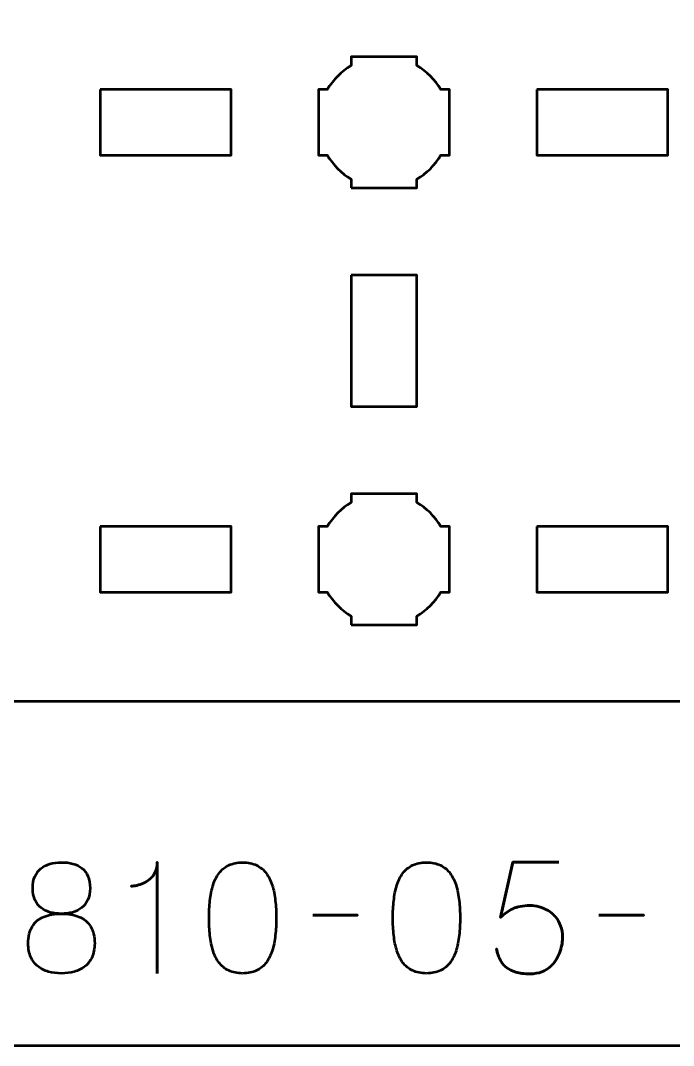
# Model space of a CAD drawing. Header units: centimetres. Extents: x -21 to 0, y -29.7 to 0.
# Drawn here: x -5.158 to -2.168, y -29.7 to -25.008 of the extents above; entities that cross this region are included whole.
import ezdxf

# ---------------------------------------------------------------- set-up
doc = ezdxf.new("R2010")
doc.units = ezdxf.units.CM
doc.header["$MEASUREMENT"] = 0
doc.layers.add('Layer 1', color=7, linetype='Continuous')

msp = doc.modelspace()

# ---------------------------------------------------------------- linework, layer by layer
at = {"layer": 'Layer 1', "color": 1, "lineweight": 53}
msp.add_open_spline([(-21.00003, -29.19995), (-21.00003, -29.19995), (-21.00003, -1.69992), (-21.00003, -1.69992), (-21.00003, -1.69992), (-21.00003, -1.61709), (-20.93286, -1.54992), (-20.85003, -1.54992), (-20.85003, -1.54992), (-20.7672, -1.54992), (-20.70003, -1.48275), (-20.70003, -1.39992), (-20.70003, -1.39992), (-20.70003, -1.31709), (-20.7672, -1.24992), (-20.85003, -1.24992), (-20.85003, -1.24992), (-20.93286, -1.24992), (-21.00003, -1.18275), (-21.00003, -1.09992), (-21.00003, -1.09992), (-21.00003, -1.09992), (-21.00003, -0.49992), (-21.00003, -0.49992), (-21.00003, -0.49992), (-21.00003, -0.22295), (-20.77694, 0.00004), (-20.49994, 0.00004), (-20.49994, 0.00004), (-20.49994, 0.00004), (-0.50008, 0.00004), (-0.50008, 0.00004), (-0.50008, 0.00004), (-0.22294, 0.00004), (0.00002, -0.22295), (0.00002, -0.49992), (0.00002, -0.49992), (0.00002, -0.49992), (0.00002, -29.19995), (0.00002, -29.19995), (0.00002, -29.19995), (0.00002, -29.47695), (-0.22294, -29.70004), (-0.50008, -29.70004), (-0.50008, -29.70004), (-0.50008, -29.70004), (-20.49994, -29.70004), (-20.49994, -29.70004), (-20.49994, -29.70004), (-20.77694, -29.70004), (-21.00003, -29.47695), (-21.00003, -29.19995)], degree=3, knots=[0, 0, 0, 0, 0.0769231, 0.0769231, 0.0769231, 0.0769231, 0.1538462, 0.1538462, 0.1538462, 0.1538462, 0.2307692, 0.2307692, 0.2307692, 0.2307692, 0.3076923, 0.3076923, 0.3076923, 0.3076923, 0.3846154, 0.3846154, 0.3846154, 0.3846154, 0.4615385, 0.4615385, 0.4615385, 0.4615385, 0.5384615, 0.5384615, 0.5384615, 0.5384615, 0.6153846, 0.6153846, 0.6153846, 0.6153846, 0.6923077, 0.6923077, 0.6923077, 0.6923077, 0.7692308, 0.7692308, 0.7692308, 0.7692308, 0.8461538, 0.8461538, 0.8461538, 0.8461538, 0.9230769, 0.9230769, 0.9230769, 0.9230769, 1, 1, 1, 1], dxfattribs=at)
at = {"layer": 'Layer 1', "color": 3, "lineweight": 53}
msp.add_open_spline([(-9.64358, -20.8244), (-9.64358, -20.8244), (-1.34368, -20.8244), (-1.34368, -20.8244), (-1.34368, -20.8244), (-1.06668, -20.8244), (-0.84358, -21.04749), (-0.84358, -21.32449), (-0.84358, -21.32449), (-0.84358, -21.32449), (-0.84358, -27.62446), (-0.84358, -27.62446), (-0.84358, -27.62446), (-0.84358, -27.90143), (-1.06668, -28.12442), (-1.34368, -28.12442), (-1.34368, -28.12442), (-1.34368, -28.12442), (-9.64358, -28.12442), (-9.64358, -28.12442), (-9.64358, -28.12442), (-9.92058, -28.12442), (-10.14368, -27.90143), (-10.14368, -27.62446), (-10.14368, -27.62446), (-10.14368, -27.62446), (-10.14368, -21.32449), (-10.14368, -21.32449), (-10.14368, -21.32449), (-10.14368, -21.04749), (-9.92058, -20.8244), (-9.64358, -20.8244)], degree=3, knots=[0, 0, 0, 0, 0.125, 0.125, 0.125, 0.125, 0.25, 0.25, 0.25, 0.25, 0.375, 0.375, 0.375, 0.375, 0.5, 0.5, 0.5, 0.5, 0.625, 0.625, 0.625, 0.625, 0.75, 0.75, 0.75, 0.75, 0.875, 0.875, 0.875, 0.875, 1, 1, 1, 1], dxfattribs=at)
at = {"layer": 'Layer 1', "lineweight": 53}
for points, knots in [([(-3.64362, -25.77442), (-3.64362, -25.77442), (-3.64362, -25.73435), (-3.64362, -25.73435), (-3.64362, -25.73435), (-3.68923, -25.70789), (-3.72712, -25.66997), (-3.75344, -25.62435), (-3.75344, -25.62435), (-3.75344, -25.62435), (-3.79369, -25.62435), (-3.79369, -25.62435), (-3.79369, -25.62435), (-3.79369, -25.62435), (-3.79369, -25.47442), (-3.79369, -25.47442), (-3.79369, -25.47442), (-3.79369, -25.47442), (-3.79369, -25.32435), (-3.79369, -25.32435), (-3.79369, -25.32435), (-3.79369, -25.32435), (-3.75344, -25.32435), (-3.75344, -25.32435), (-3.75344, -25.32435), (-3.72712, -25.27888), (-3.68923, -25.24085), (-3.64362, -25.21453), (-3.64362, -25.21453), (-3.64362, -25.21453), (-3.64362, -25.17442), (-3.64362, -25.17442), (-3.64362, -25.17442), (-3.64362, -25.17442), (-3.49369, -25.17442), (-3.49369, -25.17442), (-3.49369, -25.17442), (-3.49369, -25.17442), (-3.34361, -25.17442), (-3.34361, -25.17442), (-3.34361, -25.17442), (-3.34361, -25.17442), (-3.34361, -25.21453), (-3.34361, -25.21453), (-3.34361, -25.21453), (-3.29814, -25.24085), (-3.26011, -25.27888), (-3.23379, -25.32435), (-3.23379, -25.32435), (-3.23379, -25.32435), (-3.19368, -25.32435), (-3.19368, -25.32435), (-3.19368, -25.32435), (-3.19368, -25.32435), (-3.19368, -25.47442), (-3.19368, -25.47442), (-3.19368, -25.47442), (-3.19368, -25.47442), (-3.19368, -25.62435), (-3.19368, -25.62435), (-3.19368, -25.62435), (-3.19368, -25.62435), (-3.23379, -25.62435), (-3.23379, -25.62435), (-3.23379, -25.62435), (-3.26011, -25.66997), (-3.29814, -25.70789), (-3.34361, -25.73435), (-3.34361, -25.73435), (-3.34361, -25.73435), (-3.34361, -25.77442), (-3.34361, -25.77442), (-3.34361, -25.77442), (-3.34361, -25.77442), (-3.49369, -25.77442), (-3.49369, -25.77442), (-3.49369, -25.77442), (-3.49369, -25.77442), (-3.64362, -25.77442), (-3.64362, -25.77442)], [0, 0, 0, 0, 0.05, 0.05, 0.05, 0.05, 0.1, 0.1, 0.1, 0.1, 0.15, 0.15, 0.15, 0.15, 0.2, 0.2, 0.2, 0.2, 0.25, 0.25, 0.25, 0.25, 0.3, 0.3, 0.3, 0.3, 0.35, 0.35, 0.35, 0.35, 0.4, 0.4, 0.4, 0.4, 0.45, 0.45, 0.45, 0.45, 0.5, 0.5, 0.5, 0.5, 0.55, 0.55, 0.55, 0.55, 0.6, 0.6, 0.6, 0.6, 0.65, 0.65, 0.65, 0.65, 0.7, 0.7, 0.7, 0.7, 0.75, 0.75, 0.75, 0.75, 0.8, 0.8, 0.8, 0.8, 0.85, 0.85, 0.85, 0.85, 0.9, 0.9, 0.9, 0.9, 0.95, 0.95, 0.95, 0.95, 1, 1, 1, 1]), ([(-4.7936, -25.32435), (-4.7936, -25.32435), (-4.1936, -25.32435), (-4.1936, -25.32435), (-4.1936, -25.32435), (-4.1936, -25.32435), (-4.1936, -25.62435), (-4.1936, -25.62435), (-4.1936, -25.62435), (-4.1936, -25.62435), (-4.7936, -25.62435), (-4.7936, -25.62435), (-4.7936, -25.62435), (-4.7936, -25.62435), (-4.7936, -25.32435), (-4.7936, -25.32435)], [0, 0, 0, 0, 0.25, 0.25, 0.25, 0.25, 0.5, 0.5, 0.5, 0.5, 0.75, 0.75, 0.75, 0.75, 1, 1, 1, 1]), ([(-2.79363, -25.32435), (-2.79363, -25.32435), (-2.19363, -25.32435), (-2.19363, -25.32435), (-2.19363, -25.32435), (-2.19363, -25.32435), (-2.19363, -25.62435), (-2.19363, -25.62435), (-2.19363, -25.62435), (-2.19363, -25.62435), (-2.79363, -25.62435), (-2.79363, -25.62435), (-2.79363, -25.62435), (-2.79363, -25.62435), (-2.79363, -25.32435), (-2.79363, -25.32435)], [0, 0, 0, 0, 0.25, 0.25, 0.25, 0.25, 0.5, 0.5, 0.5, 0.5, 0.75, 0.75, 0.75, 0.75, 1, 1, 1, 1]), ([(-3.64362, -26.17447), (-3.64362, -26.17447), (-3.34361, -26.17447), (-3.34361, -26.17447), (-3.34361, -26.17447), (-3.34361, -26.17447), (-3.34361, -26.77448), (-3.34361, -26.77448), (-3.34361, -26.77448), (-3.34361, -26.77448), (-3.64362, -26.77448), (-3.64362, -26.77448), (-3.64362, -26.77448), (-3.64362, -26.77448), (-3.64362, -26.17447), (-3.64362, -26.17447)], [0, 0, 0, 0, 0.25, 0.25, 0.25, 0.25, 0.5, 0.5, 0.5, 0.5, 0.75, 0.75, 0.75, 0.75, 1, 1, 1, 1]), ([(-3.64362, -27.77439), (-3.64362, -27.77439), (-3.64362, -27.73428), (-3.64362, -27.73428), (-3.64362, -27.73428), (-3.68923, -27.70796), (-3.72712, -27.66993), (-3.75344, -27.62446), (-3.75344, -27.62446), (-3.75344, -27.62446), (-3.79369, -27.62446), (-3.79369, -27.62446), (-3.79369, -27.62446), (-3.79369, -27.62446), (-3.79369, -27.47439), (-3.79369, -27.47439), (-3.79369, -27.47439), (-3.79369, -27.47439), (-3.79369, -27.32446), (-3.79369, -27.32446), (-3.79369, -27.32446), (-3.79369, -27.32446), (-3.75344, -27.32446), (-3.75344, -27.32446), (-3.75344, -27.32446), (-3.72712, -27.27884), (-3.68923, -27.24096), (-3.64362, -27.21464), (-3.64362, -27.21464), (-3.64362, -27.21464), (-3.64362, -27.17439), (-3.64362, -27.17439), (-3.64362, -27.17439), (-3.64362, -27.17439), (-3.49369, -27.17439), (-3.49369, -27.17439), (-3.49369, -27.17439), (-3.49369, -27.17439), (-3.34361, -27.17439), (-3.34361, -27.17439), (-3.34361, -27.17439), (-3.34361, -27.17439), (-3.34361, -27.21464), (-3.34361, -27.21464), (-3.34361, -27.21464), (-3.29814, -27.24096), (-3.26011, -27.27884), (-3.23379, -27.32446), (-3.23379, -27.32446), (-3.23379, -27.32446), (-3.19368, -27.32446), (-3.19368, -27.32446), (-3.19368, -27.32446), (-3.19368, -27.32446), (-3.19368, -27.47439), (-3.19368, -27.47439), (-3.19368, -27.47439), (-3.19368, -27.47439), (-3.19368, -27.62446), (-3.19368, -27.62446), (-3.19368, -27.62446), (-3.19368, -27.62446), (-3.23379, -27.62446), (-3.23379, -27.62446), (-3.23379, -27.62446), (-3.26011, -27.66993), (-3.29814, -27.70796), (-3.34361, -27.73428), (-3.34361, -27.73428), (-3.34361, -27.73428), (-3.34361, -27.77439), (-3.34361, -27.77439), (-3.34361, -27.77439), (-3.34361, -27.77439), (-3.49369, -27.77439), (-3.49369, -27.77439), (-3.49369, -27.77439), (-3.49369, -27.77439), (-3.64362, -27.77439), (-3.64362, -27.77439)], [0, 0, 0, 0, 0.05, 0.05, 0.05, 0.05, 0.1, 0.1, 0.1, 0.1, 0.15, 0.15, 0.15, 0.15, 0.2, 0.2, 0.2, 0.2, 0.25, 0.25, 0.25, 0.25, 0.3, 0.3, 0.3, 0.3, 0.35, 0.35, 0.35, 0.35, 0.4, 0.4, 0.4, 0.4, 0.45, 0.45, 0.45, 0.45, 0.5, 0.5, 0.5, 0.5, 0.55, 0.55, 0.55, 0.55, 0.6, 0.6, 0.6, 0.6, 0.65, 0.65, 0.65, 0.65, 0.7, 0.7, 0.7, 0.7, 0.75, 0.75, 0.75, 0.75, 0.8, 0.8, 0.8, 0.8, 0.85, 0.85, 0.85, 0.85, 0.9, 0.9, 0.9, 0.9, 0.95, 0.95, 0.95, 0.95, 1, 1, 1, 1]), ([(-4.7936, -27.32446), (-4.7936, -27.32446), (-4.1936, -27.32446), (-4.1936, -27.32446), (-4.1936, -27.32446), (-4.1936, -27.32446), (-4.1936, -27.62446), (-4.1936, -27.62446), (-4.1936, -27.62446), (-4.1936, -27.62446), (-4.7936, -27.62446), (-4.7936, -27.62446), (-4.7936, -27.62446), (-4.7936, -27.62446), (-4.7936, -27.32446), (-4.7936, -27.32446)], [0, 0, 0, 0, 0.25, 0.25, 0.25, 0.25, 0.5, 0.5, 0.5, 0.5, 0.75, 0.75, 0.75, 0.75, 1, 1, 1, 1]), ([(-2.79363, -27.32446), (-2.79363, -27.32446), (-2.19363, -27.32446), (-2.19363, -27.32446), (-2.19363, -27.32446), (-2.19363, -27.32446), (-2.19363, -27.62446), (-2.19363, -27.62446), (-2.19363, -27.62446), (-2.19363, -27.62446), (-2.79363, -27.62446), (-2.79363, -27.62446), (-2.79363, -27.62446), (-2.79363, -27.62446), (-2.79363, -27.32446), (-2.79363, -27.32446)], [0, 0, 0, 0, 0.25, 0.25, 0.25, 0.25, 0.5, 0.5, 0.5, 0.5, 0.75, 0.75, 0.75, 0.75, 1, 1, 1, 1])]:
    msp.add_open_spline(points, degree=3, knots=knots, dxfattribs=at)
at = {"layer": 'Layer 1', "color": 5, "lineweight": 53}
for points, knots in [([(-4.97091, -29.09687), (-4.9528, -29.09687), (-4.93587, -29.09475), (-4.92, -29.09052), (-4.92, -29.09052), (-4.90424, -29.08617), (-4.89036, -29.07935), (-4.87825, -29.07006), (-4.87825, -29.07006), (-4.86626, -29.06077), (-4.85685, -29.04866), (-4.85003, -29.03372), (-4.85003, -29.03372), (-4.84321, -29.0189), (-4.8398, -29.00091), (-4.83968, -28.97975), (-4.83968, -28.97975), (-4.8398, -28.95858), (-4.84309, -28.94047), (-4.84956, -28.92542), (-4.84956, -28.92542), (-4.85603, -28.91037), (-4.8652, -28.89802), (-4.87696, -28.88849), (-4.87696, -28.88849), (-4.88872, -28.87909), (-4.90259, -28.87215), (-4.91859, -28.8678), (-4.91859, -28.8678), (-4.93446, -28.86345), (-4.95198, -28.86156), (-4.97091, -28.86192), (-4.97091, -28.86192), (-4.98985, -28.86215), (-5.00737, -28.86462), (-5.02324, -28.86897), (-5.02324, -28.86897), (-5.03924, -28.87344), (-5.05311, -28.88026), (-5.06487, -28.88955), (-5.06487, -28.88955), (-5.07663, -28.89884), (-5.0858, -28.91095), (-5.09227, -28.92577), (-5.09227, -28.92577), (-5.09874, -28.9407), (-5.10203, -28.95858), (-5.10215, -28.97975), (-5.10215, -28.97975), (-5.10203, -29.00091), (-5.09862, -29.0189), (-5.0918, -29.03372), (-5.0918, -29.03372), (-5.08498, -29.04866), (-5.07557, -29.06077), (-5.06346, -29.07006), (-5.06346, -29.07006), (-5.05147, -29.07935), (-5.03759, -29.08617), (-5.02183, -29.09052), (-5.02183, -29.09052), (-5.00596, -29.09475), (-4.98902, -29.09687), (-4.97091, -29.09687)], [0, 0, 0, 0, 0.0625, 0.0625, 0.0625, 0.0625, 0.125, 0.125, 0.125, 0.125, 0.1875, 0.1875, 0.1875, 0.1875, 0.25, 0.25, 0.25, 0.25, 0.3125, 0.3125, 0.3125, 0.3125, 0.375, 0.375, 0.375, 0.375, 0.4375, 0.4375, 0.4375, 0.4375, 0.5, 0.5, 0.5, 0.5, 0.5625, 0.5625, 0.5625, 0.5625, 0.625, 0.625, 0.625, 0.625, 0.6875, 0.6875, 0.6875, 0.6875, 0.75, 0.75, 0.75, 0.75, 0.8125, 0.8125, 0.8125, 0.8125, 0.875, 0.875, 0.875, 0.875, 0.9375, 0.9375, 0.9375, 0.9375, 1, 1, 1, 1]), ([(-4.97091, -29.09687), (-4.9528, -29.09687), (-4.93587, -29.09475), (-4.92, -29.09052), (-4.92, -29.09052), (-4.90424, -29.08617), (-4.89036, -29.07935), (-4.87825, -29.07006), (-4.87825, -29.07006), (-4.86626, -29.06077), (-4.85685, -29.04866), (-4.85003, -29.03372), (-4.85003, -29.03372), (-4.84321, -29.0189), (-4.8398, -29.00091), (-4.83968, -28.97975), (-4.83968, -28.97975), (-4.8398, -28.95858), (-4.84309, -28.94047), (-4.84956, -28.92542), (-4.84956, -28.92542), (-4.85603, -28.91037), (-4.8652, -28.89802), (-4.87696, -28.88849), (-4.87696, -28.88849), (-4.88872, -28.87909), (-4.90259, -28.87215), (-4.91859, -28.8678), (-4.91859, -28.8678), (-4.93446, -28.86345), (-4.95198, -28.86156), (-4.97091, -28.86192), (-4.97091, -28.86192), (-4.98985, -28.86215), (-5.00737, -28.86462), (-5.02324, -28.86897), (-5.02324, -28.86897), (-5.03924, -28.87344), (-5.05311, -28.88026), (-5.06487, -28.88955), (-5.06487, -28.88955), (-5.07663, -28.89884), (-5.0858, -28.91095), (-5.09227, -28.92577), (-5.09227, -28.92577), (-5.09874, -28.9407), (-5.10203, -28.95858), (-5.10215, -28.97975), (-5.10215, -28.97975), (-5.10203, -29.00091), (-5.09862, -29.0189), (-5.0918, -29.03372), (-5.0918, -29.03372), (-5.08498, -29.04866), (-5.07557, -29.06077), (-5.06346, -29.07006), (-5.06346, -29.07006), (-5.05147, -29.07935), (-5.03759, -29.08617), (-5.02183, -29.09052), (-5.02183, -29.09052), (-5.00596, -29.09475), (-4.98902, -29.09687), (-4.97091, -29.09687)], [0, 0, 0, 0, 0.0625, 0.0625, 0.0625, 0.0625, 0.125, 0.125, 0.125, 0.125, 0.1875, 0.1875, 0.1875, 0.1875, 0.25, 0.25, 0.25, 0.25, 0.3125, 0.3125, 0.3125, 0.3125, 0.375, 0.375, 0.375, 0.375, 0.4375, 0.4375, 0.4375, 0.4375, 0.5, 0.5, 0.5, 0.5, 0.5625, 0.5625, 0.5625, 0.5625, 0.625, 0.625, 0.625, 0.625, 0.6875, 0.6875, 0.6875, 0.6875, 0.75, 0.75, 0.75, 0.75, 0.8125, 0.8125, 0.8125, 0.8125, 0.875, 0.875, 0.875, 0.875, 0.9375, 0.9375, 0.9375, 0.9375, 1, 1, 1, 1]), ([(-4.53205, -29.36992), (-4.53205, -29.36992), (-4.53205, -28.86121), (-4.53205, -28.86121), (-4.53205, -28.86121), (-4.53217, -28.8785), (-4.53523, -28.89331), (-4.54111, -28.90566), (-4.54111, -28.90566), (-4.54687, -28.91813), (-4.55451, -28.92836), (-4.56392, -28.93659), (-4.56392, -28.93659), (-4.57333, -28.94482), (-4.58344, -28.95141), (-4.59426, -28.95634), (-4.59426, -28.95634), (-4.60508, -28.96117), (-4.61555, -28.96481), (-4.62566, -28.96705), (-4.62566, -28.96705), (-4.63589, -28.9694), (-4.64459, -28.97081), (-4.652, -28.97128), (-4.652, -28.97128), (-4.64459, -28.97081), (-4.63589, -28.9694), (-4.62566, -28.96705), (-4.62566, -28.96705), (-4.61555, -28.96481), (-4.60508, -28.96117), (-4.59426, -28.95634), (-4.59426, -28.95634), (-4.58344, -28.95141), (-4.57333, -28.94482), (-4.56392, -28.93659), (-4.56392, -28.93659), (-4.55451, -28.92836), (-4.54687, -28.91813), (-4.54111, -28.90566), (-4.54111, -28.90566), (-4.53523, -28.89331), (-4.53217, -28.8785), (-4.53205, -28.86121), (-4.53205, -28.86121), (-4.53205, -28.86121), (-4.53205, -29.36992), (-4.53205, -29.36992)], [0, 0, 0, 0, 0.0833333, 0.0833333, 0.0833333, 0.0833333, 0.1666667, 0.1666667, 0.1666667, 0.1666667, 0.25, 0.25, 0.25, 0.25, 0.3333333, 0.3333333, 0.3333333, 0.3333333, 0.4166667, 0.4166667, 0.4166667, 0.4166667, 0.5, 0.5, 0.5, 0.5, 0.5833333, 0.5833333, 0.5833333, 0.5833333, 0.6666667, 0.6666667, 0.6666667, 0.6666667, 0.75, 0.75, 0.75, 0.75, 0.8333333, 0.8333333, 0.8333333, 0.8333333, 0.9166667, 0.9166667, 0.9166667, 0.9166667, 1, 1, 1, 1]), ([(-4.14118, -29.36992), (-4.11648, -29.3698), (-4.0952, -29.36545), (-4.07744, -29.35698), (-4.07744, -29.35698), (-4.0598, -29.34852), (-4.0451, -29.33641), (-4.03334, -29.321), (-4.03334, -29.321), (-4.0217, -29.30548), (-4.01253, -29.28713), (-4.00571, -29.26597), (-4.00571, -29.26597), (-3.99901, -29.2448), (-3.99419, -29.22163), (-3.99148, -29.19623), (-3.99148, -29.19623), (-3.98866, -29.17083), (-3.98725, -29.14414), (-3.98737, -29.11592), (-3.98737, -29.11592), (-3.98725, -29.08781), (-3.98866, -29.06112), (-3.99148, -29.03584), (-3.99148, -29.03584), (-3.99419, -29.01055), (-3.99901, -28.98727), (-4.00571, -28.9661), (-4.00571, -28.9661), (-4.01253, -28.94506), (-4.0217, -28.92671), (-4.03334, -28.91107), (-4.03334, -28.91107), (-4.0451, -28.89555), (-4.0598, -28.88344), (-4.07744, -28.87497), (-4.07744, -28.87497), (-4.0952, -28.86639), (-4.11648, -28.86203), (-4.14118, -28.86192), (-4.14118, -28.86192), (-4.16587, -28.86203), (-4.18716, -28.86639), (-4.20491, -28.87497), (-4.20491, -28.87497), (-4.22255, -28.88344), (-4.23725, -28.89555), (-4.24901, -28.91107), (-4.24901, -28.91107), (-4.26065, -28.92671), (-4.26982, -28.94506), (-4.27664, -28.9661), (-4.27664, -28.9661), (-4.28335, -28.98727), (-4.28817, -29.01055), (-4.29087, -29.03584), (-4.29087, -29.03584), (-4.2937, -29.06112), (-4.29511, -29.08781), (-4.29499, -29.11592), (-4.29499, -29.11592), (-4.29511, -29.14414), (-4.2937, -29.17083), (-4.29087, -29.19623), (-4.29087, -29.19623), (-4.28817, -29.22163), (-4.28335, -29.2448), (-4.27664, -29.26597), (-4.27664, -29.26597), (-4.26982, -29.28713), (-4.26065, -29.30548), (-4.24901, -29.321), (-4.24901, -29.321), (-4.23725, -29.33641), (-4.22255, -29.34852), (-4.20491, -29.35698), (-4.20491, -29.35698), (-4.18716, -29.36545), (-4.16587, -29.3698), (-4.14118, -29.36992)], [0, 0, 0, 0, 0.05, 0.05, 0.05, 0.05, 0.1, 0.1, 0.1, 0.1, 0.15, 0.15, 0.15, 0.15, 0.2, 0.2, 0.2, 0.2, 0.25, 0.25, 0.25, 0.25, 0.3, 0.3, 0.3, 0.3, 0.35, 0.35, 0.35, 0.35, 0.4, 0.4, 0.4, 0.4, 0.45, 0.45, 0.45, 0.45, 0.5, 0.5, 0.5, 0.5, 0.55, 0.55, 0.55, 0.55, 0.6, 0.6, 0.6, 0.6, 0.65, 0.65, 0.65, 0.65, 0.7, 0.7, 0.7, 0.7, 0.75, 0.75, 0.75, 0.75, 0.8, 0.8, 0.8, 0.8, 0.85, 0.85, 0.85, 0.85, 0.9, 0.9, 0.9, 0.9, 0.95, 0.95, 0.95, 0.95, 1, 1, 1, 1]), ([(-4.14118, -29.36992), (-4.11648, -29.3698), (-4.0952, -29.36545), (-4.07744, -29.35698), (-4.07744, -29.35698), (-4.0598, -29.34852), (-4.0451, -29.33641), (-4.03334, -29.321), (-4.03334, -29.321), (-4.0217, -29.30548), (-4.01253, -29.28713), (-4.00571, -29.26597), (-4.00571, -29.26597), (-3.99901, -29.2448), (-3.99419, -29.22163), (-3.99148, -29.19623), (-3.99148, -29.19623), (-3.98866, -29.17083), (-3.98725, -29.14414), (-3.98737, -29.11592), (-3.98737, -29.11592), (-3.98725, -29.08781), (-3.98866, -29.06112), (-3.99148, -29.03584), (-3.99148, -29.03584), (-3.99419, -29.01055), (-3.99901, -28.98727), (-4.00571, -28.9661), (-4.00571, -28.9661), (-4.01253, -28.94506), (-4.0217, -28.92671), (-4.03334, -28.91107), (-4.03334, -28.91107), (-4.0451, -28.89555), (-4.0598, -28.88344), (-4.07744, -28.87497), (-4.07744, -28.87497), (-4.0952, -28.86639), (-4.11648, -28.86203), (-4.14118, -28.86192), (-4.14118, -28.86192), (-4.16587, -28.86203), (-4.18716, -28.86639), (-4.20491, -28.87497), (-4.20491, -28.87497), (-4.22255, -28.88344), (-4.23725, -28.89555), (-4.24901, -28.91107), (-4.24901, -28.91107), (-4.26065, -28.92671), (-4.26982, -28.94506), (-4.27664, -28.9661), (-4.27664, -28.9661), (-4.28335, -28.98727), (-4.28817, -29.01055), (-4.29087, -29.03584), (-4.29087, -29.03584), (-4.2937, -29.06112), (-4.29511, -29.08781), (-4.29499, -29.11592), (-4.29499, -29.11592), (-4.29511, -29.14414), (-4.2937, -29.17083), (-4.29087, -29.19623), (-4.29087, -29.19623), (-4.28817, -29.22163), (-4.28335, -29.2448), (-4.27664, -29.26597), (-4.27664, -29.26597), (-4.26982, -29.28713), (-4.26065, -29.30548), (-4.24901, -29.321), (-4.24901, -29.321), (-4.23725, -29.33641), (-4.22255, -29.34852), (-4.20491, -29.35698), (-4.20491, -29.35698), (-4.18716, -29.36545), (-4.16587, -29.3698), (-4.14118, -29.36992)], [0, 0, 0, 0, 0.05, 0.05, 0.05, 0.05, 0.1, 0.1, 0.1, 0.1, 0.15, 0.15, 0.15, 0.15, 0.2, 0.2, 0.2, 0.2, 0.25, 0.25, 0.25, 0.25, 0.3, 0.3, 0.3, 0.3, 0.35, 0.35, 0.35, 0.35, 0.4, 0.4, 0.4, 0.4, 0.45, 0.45, 0.45, 0.45, 0.5, 0.5, 0.5, 0.5, 0.55, 0.55, 0.55, 0.55, 0.6, 0.6, 0.6, 0.6, 0.65, 0.65, 0.65, 0.65, 0.7, 0.7, 0.7, 0.7, 0.75, 0.75, 0.75, 0.75, 0.8, 0.8, 0.8, 0.8, 0.85, 0.85, 0.85, 0.85, 0.9, 0.9, 0.9, 0.9, 0.95, 0.95, 0.95, 0.95, 1, 1, 1, 1]), ([(-3.29945, -29.36992), (-3.27475, -29.3698), (-3.25347, -29.36545), (-3.23571, -29.35698), (-3.23571, -29.35698), (-3.21807, -29.34852), (-3.20337, -29.33641), (-3.19161, -29.321), (-3.19161, -29.321), (-3.17997, -29.30548), (-3.1708, -29.28713), (-3.16398, -29.26597), (-3.16398, -29.26597), (-3.15728, -29.2448), (-3.15246, -29.22163), (-3.14975, -29.19623), (-3.14975, -29.19623), (-3.14693, -29.17083), (-3.14552, -29.14414), (-3.14564, -29.11592), (-3.14564, -29.11592), (-3.14552, -29.08781), (-3.14693, -29.06112), (-3.14975, -29.03584), (-3.14975, -29.03584), (-3.15246, -29.01055), (-3.15728, -28.98727), (-3.16398, -28.9661), (-3.16398, -28.9661), (-3.1708, -28.94506), (-3.17997, -28.92671), (-3.19161, -28.91107), (-3.19161, -28.91107), (-3.20337, -28.89555), (-3.21807, -28.88344), (-3.23571, -28.87497), (-3.23571, -28.87497), (-3.25347, -28.86639), (-3.27475, -28.86203), (-3.29945, -28.86192), (-3.29945, -28.86192), (-3.32414, -28.86203), (-3.34543, -28.86639), (-3.36318, -28.87497), (-3.36318, -28.87497), (-3.38082, -28.88344), (-3.39552, -28.89555), (-3.40728, -28.91107), (-3.40728, -28.91107), (-3.41892, -28.92671), (-3.42809, -28.94506), (-3.43491, -28.9661), (-3.43491, -28.9661), (-3.44162, -28.98727), (-3.44644, -29.01055), (-3.44914, -29.03584), (-3.44914, -29.03584), (-3.45197, -29.06112), (-3.45338, -29.08781), (-3.45326, -29.11592), (-3.45326, -29.11592), (-3.45338, -29.14414), (-3.45197, -29.17083), (-3.44914, -29.19623), (-3.44914, -29.19623), (-3.44644, -29.22163), (-3.44162, -29.2448), (-3.43491, -29.26597), (-3.43491, -29.26597), (-3.42809, -29.28713), (-3.41892, -29.30548), (-3.40728, -29.321), (-3.40728, -29.321), (-3.39552, -29.33641), (-3.38082, -29.34852), (-3.36318, -29.35698), (-3.36318, -29.35698), (-3.34543, -29.36545), (-3.32414, -29.3698), (-3.29945, -29.36992)], [0, 0, 0, 0, 0.05, 0.05, 0.05, 0.05, 0.1, 0.1, 0.1, 0.1, 0.15, 0.15, 0.15, 0.15, 0.2, 0.2, 0.2, 0.2, 0.25, 0.25, 0.25, 0.25, 0.3, 0.3, 0.3, 0.3, 0.35, 0.35, 0.35, 0.35, 0.4, 0.4, 0.4, 0.4, 0.45, 0.45, 0.45, 0.45, 0.5, 0.5, 0.5, 0.5, 0.55, 0.55, 0.55, 0.55, 0.6, 0.6, 0.6, 0.6, 0.65, 0.65, 0.65, 0.65, 0.7, 0.7, 0.7, 0.7, 0.75, 0.75, 0.75, 0.75, 0.8, 0.8, 0.8, 0.8, 0.85, 0.85, 0.85, 0.85, 0.9, 0.9, 0.9, 0.9, 0.95, 0.95, 0.95, 0.95, 1, 1, 1, 1]), ([(-3.29945, -29.36992), (-3.27475, -29.3698), (-3.25347, -29.36545), (-3.23571, -29.35698), (-3.23571, -29.35698), (-3.21807, -29.34852), (-3.20337, -29.33641), (-3.19161, -29.321), (-3.19161, -29.321), (-3.17997, -29.30548), (-3.1708, -29.28713), (-3.16398, -29.26597), (-3.16398, -29.26597), (-3.15728, -29.2448), (-3.15246, -29.22163), (-3.14975, -29.19623), (-3.14975, -29.19623), (-3.14693, -29.17083), (-3.14552, -29.14414), (-3.14564, -29.11592), (-3.14564, -29.11592), (-3.14552, -29.08781), (-3.14693, -29.06112), (-3.14975, -29.03584), (-3.14975, -29.03584), (-3.15246, -29.01055), (-3.15728, -28.98727), (-3.16398, -28.9661), (-3.16398, -28.9661), (-3.1708, -28.94506), (-3.17997, -28.92671), (-3.19161, -28.91107), (-3.19161, -28.91107), (-3.20337, -28.89555), (-3.21807, -28.88344), (-3.23571, -28.87497), (-3.23571, -28.87497), (-3.25347, -28.86639), (-3.27475, -28.86203), (-3.29945, -28.86192), (-3.29945, -28.86192), (-3.32414, -28.86203), (-3.34543, -28.86639), (-3.36318, -28.87497), (-3.36318, -28.87497), (-3.38082, -28.88344), (-3.39552, -28.89555), (-3.40728, -28.91107), (-3.40728, -28.91107), (-3.41892, -28.92671), (-3.42809, -28.94506), (-3.43491, -28.9661), (-3.43491, -28.9661), (-3.44162, -28.98727), (-3.44644, -29.01055), (-3.44914, -29.03584), (-3.44914, -29.03584), (-3.45197, -29.06112), (-3.45338, -29.08781), (-3.45326, -29.11592), (-3.45326, -29.11592), (-3.45338, -29.14414), (-3.45197, -29.17083), (-3.44914, -29.19623), (-3.44914, -29.19623), (-3.44644, -29.22163), (-3.44162, -29.2448), (-3.43491, -29.26597), (-3.43491, -29.26597), (-3.42809, -29.28713), (-3.41892, -29.30548), (-3.40728, -29.321), (-3.40728, -29.321), (-3.39552, -29.33641), (-3.38082, -29.34852), (-3.36318, -29.35698), (-3.36318, -29.35698), (-3.34543, -29.36545), (-3.32414, -29.3698), (-3.29945, -29.36992)], [0, 0, 0, 0, 0.05, 0.05, 0.05, 0.05, 0.1, 0.1, 0.1, 0.1, 0.15, 0.15, 0.15, 0.15, 0.2, 0.2, 0.2, 0.2, 0.25, 0.25, 0.25, 0.25, 0.3, 0.3, 0.3, 0.3, 0.35, 0.35, 0.35, 0.35, 0.4, 0.4, 0.4, 0.4, 0.45, 0.45, 0.45, 0.45, 0.5, 0.5, 0.5, 0.5, 0.55, 0.55, 0.55, 0.55, 0.6, 0.6, 0.6, 0.6, 0.65, 0.65, 0.65, 0.65, 0.7, 0.7, 0.7, 0.7, 0.75, 0.75, 0.75, 0.75, 0.8, 0.8, 0.8, 0.8, 0.85, 0.85, 0.85, 0.85, 0.9, 0.9, 0.9, 0.9, 0.95, 0.95, 0.95, 0.95, 1, 1, 1, 1]), ([(-2.69267, -28.86121), (-2.69267, -28.86121), (-2.90434, -28.86121), (-2.90434, -28.86121), (-2.90434, -28.86121), (-2.90434, -28.86121), (-2.96078, -29.1138), (-2.96078, -29.1138), (-2.96078, -29.1138), (-2.9509, -29.10533), (-2.9415, -29.09769), (-2.93244, -29.09099), (-2.93244, -29.09099), (-2.9235, -29.08429), (-2.9141, -29.07864), (-2.9041, -29.07394), (-2.9041, -29.07394), (-2.89422, -29.06923), (-2.88293, -29.06571), (-2.87023, -29.06324), (-2.87023, -29.06324), (-2.85765, -29.06077), (-2.8426, -29.05947), (-2.82531, -29.05947), (-2.82531, -29.05947), (-2.8112, -29.05947), (-2.79709, -29.06136), (-2.78298, -29.06524), (-2.78298, -29.06524), (-2.76887, -29.069), (-2.75546, -29.07476), (-2.74276, -29.0824), (-2.74276, -29.0824), (-2.72994, -29.09017), (-2.71866, -29.09981), (-2.70878, -29.11145), (-2.70878, -29.11145), (-2.69878, -29.12309), (-2.6909, -29.13673), (-2.68526, -29.15237), (-2.68526, -29.15237), (-2.6795, -29.16801), (-2.67656, -29.18577), (-2.67644, -29.20552), (-2.67644, -29.20552), (-2.67632, -29.21282), (-2.67715, -29.22199), (-2.67879, -29.23281), (-2.67879, -29.23281), (-2.68032, -29.24362), (-2.68314, -29.25538), (-2.68714, -29.26785), (-2.68714, -29.26785), (-2.69114, -29.28031), (-2.69678, -29.29266), (-2.70396, -29.30489), (-2.70396, -29.30489), (-2.71113, -29.31712), (-2.7203, -29.32829), (-2.73136, -29.3384), (-2.73136, -29.3384), (-2.74241, -29.34852), (-2.75582, -29.35663), (-2.77146, -29.36275), (-2.77146, -29.36275), (-2.78721, -29.36874), (-2.80567, -29.37192), (-2.82672, -29.37204), (-2.82672, -29.37204), (-2.85189, -29.37192), (-2.87306, -29.36921), (-2.89022, -29.36416), (-2.89022, -29.36416), (-2.90739, -29.35898), (-2.92139, -29.35228), (-2.93221, -29.34381), (-2.93221, -29.34381), (-2.94314, -29.33535), (-2.95161, -29.32606), (-2.95772, -29.31594), (-2.95772, -29.31594), (-2.96384, -29.30583), (-2.96842, -29.29572), (-2.97148, -29.28561), (-2.97148, -29.28561), (-2.97454, -29.27549), (-2.97689, -29.2662), (-2.97842, -29.25774), (-2.97842, -29.25774), (-2.97689, -29.2662), (-2.97454, -29.27549), (-2.97148, -29.28561), (-2.97148, -29.28561), (-2.96842, -29.29572), (-2.96384, -29.30583), (-2.95772, -29.31594), (-2.95772, -29.31594), (-2.95161, -29.32606), (-2.94314, -29.33535), (-2.93221, -29.34381), (-2.93221, -29.34381), (-2.92139, -29.35228), (-2.90739, -29.35898), (-2.89022, -29.36416), (-2.89022, -29.36416), (-2.87306, -29.36921), (-2.85189, -29.37192), (-2.82672, -29.37204), (-2.82672, -29.37204), (-2.80567, -29.37192), (-2.78721, -29.36874), (-2.77146, -29.36275), (-2.77146, -29.36275), (-2.75582, -29.35663), (-2.74241, -29.34852), (-2.73136, -29.3384), (-2.73136, -29.3384), (-2.7203, -29.32829), (-2.71113, -29.31712), (-2.70396, -29.30489), (-2.70396, -29.30489), (-2.69678, -29.29266), (-2.69114, -29.28031), (-2.68714, -29.26785), (-2.68714, -29.26785), (-2.68314, -29.25538), (-2.68032, -29.24362), (-2.67879, -29.23281), (-2.67879, -29.23281), (-2.67715, -29.22199), (-2.67632, -29.21282), (-2.67644, -29.20552), (-2.67644, -29.20552), (-2.67656, -29.18577), (-2.6795, -29.16801), (-2.68526, -29.15237), (-2.68526, -29.15237), (-2.6909, -29.13673), (-2.69878, -29.12309), (-2.70878, -29.11145), (-2.70878, -29.11145), (-2.71866, -29.09981), (-2.72994, -29.09017), (-2.74276, -29.0824), (-2.74276, -29.0824), (-2.75546, -29.07476), (-2.76887, -29.069), (-2.78298, -29.06524), (-2.78298, -29.06524), (-2.79709, -29.06136), (-2.8112, -29.05947), (-2.82531, -29.05947), (-2.82531, -29.05947), (-2.8426, -29.05947), (-2.85765, -29.06077), (-2.87023, -29.06324), (-2.87023, -29.06324), (-2.88293, -29.06571), (-2.89422, -29.06923), (-2.9041, -29.07394), (-2.9041, -29.07394), (-2.9141, -29.07864), (-2.9235, -29.08429), (-2.93244, -29.09099), (-2.93244, -29.09099), (-2.9415, -29.09769), (-2.9509, -29.10533), (-2.96078, -29.1138), (-2.96078, -29.1138), (-2.96078, -29.1138), (-2.90434, -28.86121), (-2.90434, -28.86121), (-2.90434, -28.86121), (-2.90434, -28.86121), (-2.69267, -28.86121), (-2.69267, -28.86121)], [0, 0, 0, 0, 0.0227273, 0.0227273, 0.0227273, 0.0227273, 0.0454545, 0.0454545, 0.0454545, 0.0454545, 0.0681818, 0.0681818, 0.0681818, 0.0681818, 0.0909091, 0.0909091, 0.0909091, 0.0909091, 0.1136364, 0.1136364, 0.1136364, 0.1136364, 0.1363636, 0.1363636, 0.1363636, 0.1363636, 0.1590909, 0.1590909, 0.1590909, 0.1590909, 0.1818182, 0.1818182, 0.1818182, 0.1818182, 0.2045455, 0.2045455, 0.2045455, 0.2045455, 0.2272727, 0.2272727, 0.2272727, 0.2272727, 0.25, 0.25, 0.25, 0.25, 0.2727273, 0.2727273, 0.2727273, 0.2727273, 0.2954545, 0.2954545, 0.2954545, 0.2954545, 0.3181818, 0.3181818, 0.3181818, 0.3181818, 0.3409091, 0.3409091, 0.3409091, 0.3409091, 0.3636364, 0.3636364, 0.3636364, 0.3636364, 0.3863636, 0.3863636, 0.3863636, 0.3863636, 0.4090909, 0.4090909, 0.4090909, 0.4090909, 0.4318182, 0.4318182, 0.4318182, 0.4318182, 0.4545455, 0.4545455, 0.4545455, 0.4545455, 0.4772727, 0.4772727, 0.4772727, 0.4772727, 0.5, 0.5, 0.5, 0.5, 0.5227273, 0.5227273, 0.5227273, 0.5227273, 0.5454545, 0.5454545, 0.5454545, 0.5454545, 0.5681818, 0.5681818, 0.5681818, 0.5681818, 0.5909091, 0.5909091, 0.5909091, 0.5909091, 0.6136364, 0.6136364, 0.6136364, 0.6136364, 0.6363636, 0.6363636, 0.6363636, 0.6363636, 0.6590909, 0.6590909, 0.6590909, 0.6590909, 0.6818182, 0.6818182, 0.6818182, 0.6818182, 0.7045455, 0.7045455, 0.7045455, 0.7045455, 0.7272727, 0.7272727, 0.7272727, 0.7272727, 0.75, 0.75, 0.75, 0.75, 0.7727273, 0.7727273, 0.7727273, 0.7727273, 0.7954545, 0.7954545, 0.7954545, 0.7954545, 0.8181818, 0.8181818, 0.8181818, 0.8181818, 0.8409091, 0.8409091, 0.8409091, 0.8409091, 0.8636364, 0.8636364, 0.8636364, 0.8636364, 0.8863636, 0.8863636, 0.8863636, 0.8863636, 0.9090909, 0.9090909, 0.9090909, 0.9090909, 0.9318182, 0.9318182, 0.9318182, 0.9318182, 0.9545455, 0.9545455, 0.9545455, 0.9545455, 0.9772727, 0.9772727, 0.9772727, 0.9772727, 1, 1, 1, 1]), ([(-4.97091, -29.36992), (-4.94975, -29.36992), (-4.92999, -29.36745), (-4.91165, -29.36228), (-4.91165, -29.36228), (-4.8933, -29.3571), (-4.87719, -29.34899), (-4.8632, -29.33793), (-4.8632, -29.33793), (-4.84932, -29.327), (-4.83839, -29.31289), (-4.83051, -29.29548), (-4.83051, -29.29548), (-4.82263, -29.2782), (-4.81863, -29.25738), (-4.81851, -29.23304), (-4.81851, -29.23304), (-4.81875, -29.2007), (-4.8251, -29.17448), (-4.83768, -29.15449), (-4.83768, -29.15449), (-4.85026, -29.13438), (-4.8679, -29.1198), (-4.8906, -29.11051), (-4.8906, -29.11051), (-4.91341, -29.10134), (-4.9401, -29.09675), (-4.97091, -29.09687), (-4.97091, -29.09687), (-5.00161, -29.09675), (-5.02842, -29.10134), (-5.051, -29.11051), (-5.051, -29.11051), (-5.07369, -29.1198), (-5.09121, -29.13438), (-5.10368, -29.15449), (-5.10368, -29.15449), (-5.11614, -29.17448), (-5.12249, -29.2007), (-5.12261, -29.23304), (-5.12261, -29.23304), (-5.12249, -29.25738), (-5.11849, -29.2782), (-5.11061, -29.29548), (-5.11061, -29.29548), (-5.10274, -29.31289), (-5.09192, -29.327), (-5.07792, -29.33793), (-5.07792, -29.33793), (-5.06405, -29.34899), (-5.04806, -29.3571), (-5.02971, -29.36228), (-5.02971, -29.36228), (-5.01148, -29.36745), (-4.99185, -29.36992), (-4.97091, -29.36992)], [0, 0, 0, 0, 0.0714286, 0.0714286, 0.0714286, 0.0714286, 0.1428571, 0.1428571, 0.1428571, 0.1428571, 0.2142857, 0.2142857, 0.2142857, 0.2142857, 0.2857143, 0.2857143, 0.2857143, 0.2857143, 0.3571429, 0.3571429, 0.3571429, 0.3571429, 0.4285714, 0.4285714, 0.4285714, 0.4285714, 0.5, 0.5, 0.5, 0.5, 0.5714286, 0.5714286, 0.5714286, 0.5714286, 0.6428571, 0.6428571, 0.6428571, 0.6428571, 0.7142857, 0.7142857, 0.7142857, 0.7142857, 0.7857143, 0.7857143, 0.7857143, 0.7857143, 0.8571429, 0.8571429, 0.8571429, 0.8571429, 0.9285714, 0.9285714, 0.9285714, 0.9285714, 1, 1, 1, 1]), ([(-4.97091, -29.36992), (-4.94975, -29.36992), (-4.92999, -29.36745), (-4.91165, -29.36228), (-4.91165, -29.36228), (-4.8933, -29.3571), (-4.87719, -29.34899), (-4.8632, -29.33793), (-4.8632, -29.33793), (-4.84932, -29.327), (-4.83839, -29.31289), (-4.83051, -29.29548), (-4.83051, -29.29548), (-4.82263, -29.2782), (-4.81863, -29.25738), (-4.81851, -29.23304), (-4.81851, -29.23304), (-4.81875, -29.2007), (-4.8251, -29.17448), (-4.83768, -29.15449), (-4.83768, -29.15449), (-4.85026, -29.13438), (-4.8679, -29.1198), (-4.8906, -29.11051), (-4.8906, -29.11051), (-4.91341, -29.10134), (-4.9401, -29.09675), (-4.97091, -29.09687), (-4.97091, -29.09687), (-5.00161, -29.09675), (-5.02842, -29.10134), (-5.051, -29.11051), (-5.051, -29.11051), (-5.07369, -29.1198), (-5.09121, -29.13438), (-5.10368, -29.15449), (-5.10368, -29.15449), (-5.11614, -29.17448), (-5.12249, -29.2007), (-5.12261, -29.23304), (-5.12261, -29.23304), (-5.12249, -29.25738), (-5.11849, -29.2782), (-5.11061, -29.29548), (-5.11061, -29.29548), (-5.10274, -29.31289), (-5.09192, -29.327), (-5.07792, -29.33793), (-5.07792, -29.33793), (-5.06405, -29.34899), (-5.04806, -29.3571), (-5.02971, -29.36228), (-5.02971, -29.36228), (-5.01148, -29.36745), (-4.99185, -29.36992), (-4.97091, -29.36992)], [0, 0, 0, 0, 0.0714286, 0.0714286, 0.0714286, 0.0714286, 0.1428571, 0.1428571, 0.1428571, 0.1428571, 0.2142857, 0.2142857, 0.2142857, 0.2142857, 0.2857143, 0.2857143, 0.2857143, 0.2857143, 0.3571429, 0.3571429, 0.3571429, 0.3571429, 0.4285714, 0.4285714, 0.4285714, 0.4285714, 0.5, 0.5, 0.5, 0.5, 0.5714286, 0.5714286, 0.5714286, 0.5714286, 0.6428571, 0.6428571, 0.6428571, 0.6428571, 0.7142857, 0.7142857, 0.7142857, 0.7142857, 0.7857143, 0.7857143, 0.7857143, 0.7857143, 0.8571429, 0.8571429, 0.8571429, 0.8571429, 0.9285714, 0.9285714, 0.9285714, 0.9285714, 1, 1, 1, 1]), ([(-3.82015, -29.10392), (-3.82015, -29.10392), (-3.61483, -29.10392), (-3.61483, -29.10392), (-3.61483, -29.10392), (-3.61483, -29.10392), (-3.82015, -29.10392), (-3.82015, -29.10392)], [0, 0, 0, 0, 0.5, 0.5, 0.5, 0.5, 1, 1, 1, 1]), ([(-2.50993, -29.10392), (-2.50993, -29.10392), (-2.30461, -29.10392), (-2.30461, -29.10392), (-2.30461, -29.10392), (-2.30461, -29.10392), (-2.50993, -29.10392), (-2.50993, -29.10392)], [0, 0, 0, 0, 0.5, 0.5, 0.5, 0.5, 1, 1, 1, 1])]:
    msp.add_open_spline(points, degree=3, knots=knots, dxfattribs=at)

doc.saveas('drawing.dxf')
